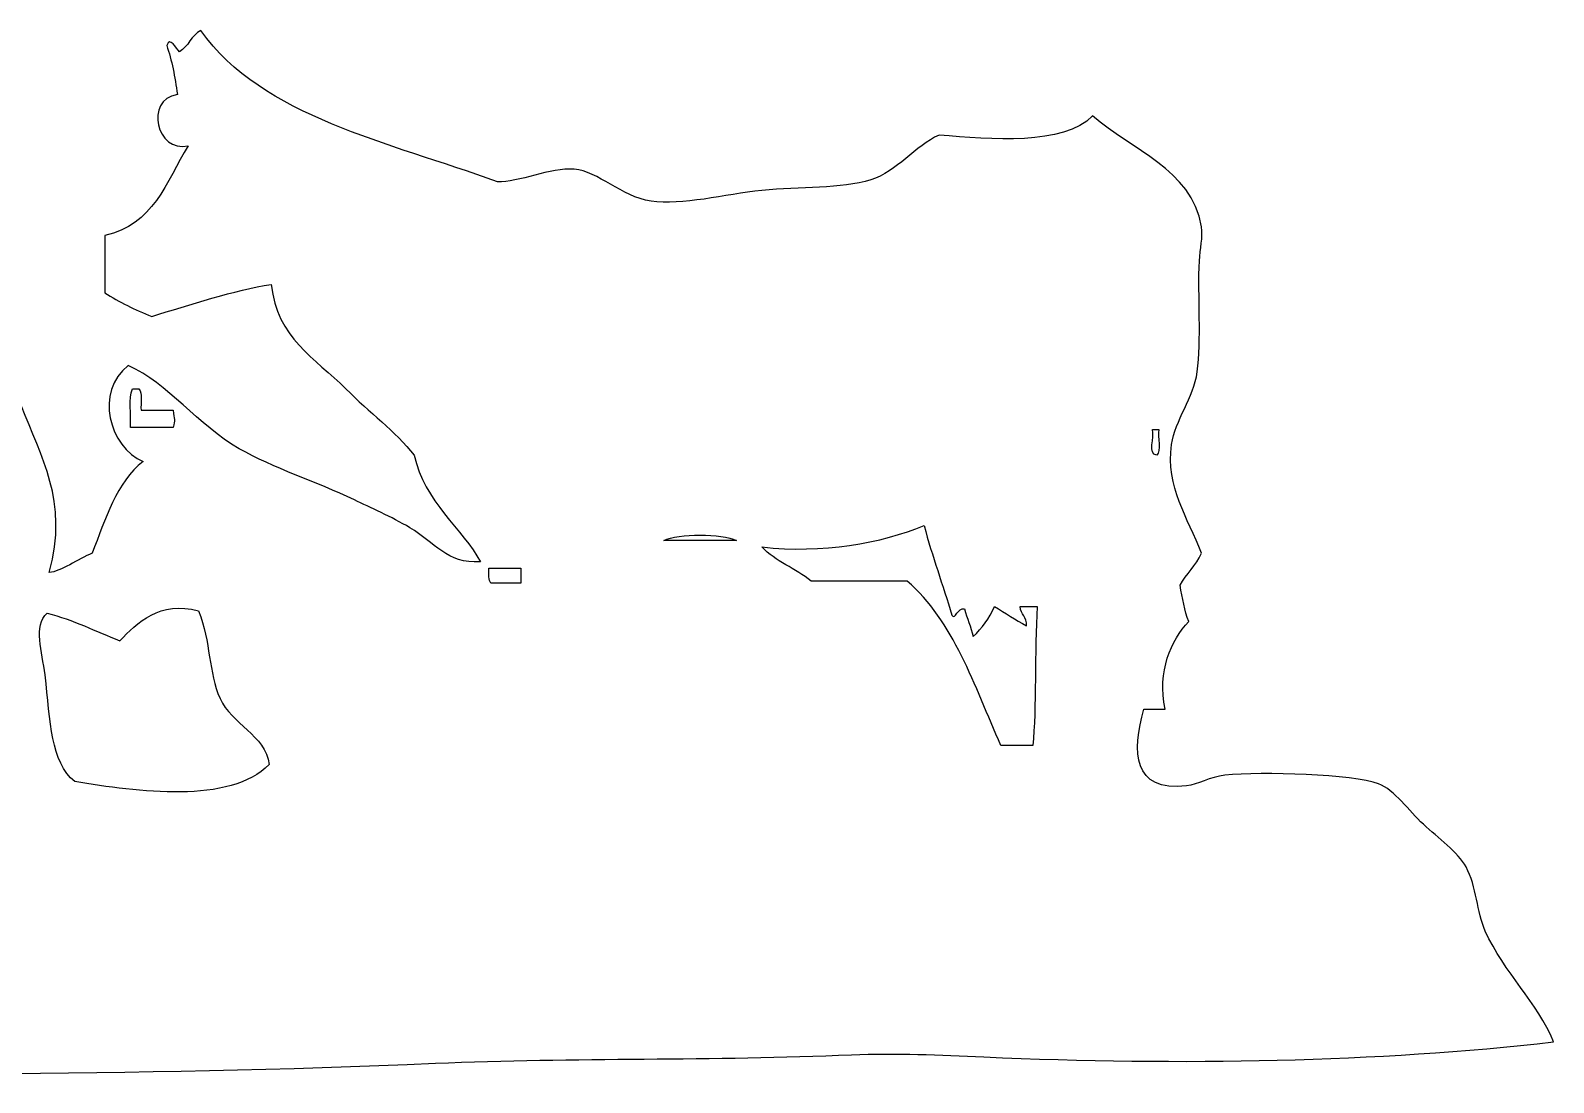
# Model space of a CAD drawing. Header units: centimetres. Extents: x -66 to 65, y -66 to 66.
# Drawn here: x -49.73 to -42.81, y 43.79 to 48.57 of the extents above; entities that cross this region are included whole.
import ezdxf

# ---------------------------------------------------------------- set-up
doc = ezdxf.new("R2010")
doc.units = ezdxf.units.CM
doc.header["$MEASUREMENT"] = 0
doc.layers.add('Layer 1', color=7, linetype='Continuous')

msp = doc.modelspace()

# ---------------------------------------------------------------- linework, layer by layer
at = {"layer": 'Layer 1'}
for points, knots in [([(-44.90277, 48.18117), (-44.72613, 48.02382), (-44.45385, 47.94307), (-44.40824, 47.67693), (-44.40824, 47.67693), (-44.39998, 47.62886), (-44.41541, 47.57689), (-44.4179, 47.52175), (-44.4179, 47.52175), (-44.42515, 47.36223), (-44.40819, 47.15967), (-44.42764, 47.01751), (-44.42764, 47.01751), (-44.44354, 46.90123), (-44.52863, 46.79703), (-44.54398, 46.68781), (-44.54398, 46.68781), (-44.57126, 46.49361), (-44.47008, 46.35719), (-44.40825, 46.19328), (-44.40825, 46.19328), (-44.43288, 46.13711), (-44.47715, 46.1006), (-44.50522, 46.04781), (-44.50522, 46.04781), (-44.49562, 45.98952), (-44.48445, 45.93282), (-44.46643, 45.88295), (-44.46643, 45.88295), (-44.54633, 45.79651), (-44.61015, 45.65832), (-44.57308, 45.48539), (-44.57308, 45.48539), (-44.60541, 45.48539), (-44.63772, 45.48539), (-44.67005, 45.48539), (-44.67005, 45.48539), (-44.72418, 45.29047), (-44.72154, 45.10942), (-44.47608, 45.13627), (-44.47608, 45.13627), (-44.42674, 45.14169), (-44.36964, 45.17776), (-44.30156, 45.18477), (-44.30156, 45.18477), (-44.1326, 45.20221), (-43.71786, 45.18914), (-43.60335, 45.14596), (-43.60335, 45.14596), (-43.53062, 45.11858), (-43.46611, 45.02274), (-43.3997, 44.96173), (-43.3997, 44.96173), (-43.33244, 44.8999), (-43.24275, 44.83499), (-43.20573, 44.76779), (-43.20573, 44.76779), (-43.15633, 44.67796), (-43.15768, 44.56438), (-43.1185, 44.47685), (-43.1185, 44.47685), (-43.03206, 44.28402), (-42.8803, 44.15488), (-42.80817, 43.97261), (-42.80817, 43.97261), (-43.60618, 43.88236), (-44.49531, 43.86508), (-45.3973, 43.90472), (-45.3973, 43.90472), (-45.5965, 43.9135), (-45.79611, 43.92332), (-45.99851, 43.91443), (-45.99851, 43.91443), (-46.62454, 43.88689), (-47.25785, 43.9034), (-47.88946, 43.87564), (-47.88946, 43.87564), (-49.26275, 43.81526), (-50.62565, 43.83656), (-51.96224, 43.78835), (-51.96224, 43.78835), (-52.00624, 43.99877), (-51.9765, 44.24722), (-51.87495, 44.37017), (-51.87495, 44.37017), (-51.69956, 44.42428), (-51.53893, 44.49315), (-51.361, 44.54472), (-51.361, 44.54472), (-51.34687, 44.58557), (-51.32811, 44.62174), (-51.32221, 44.67077), (-51.32221, 44.67077), (-51.28313, 44.70887), (-51.28758, 44.63788), (-51.25434, 44.64169), (-51.25434, 44.64169), (-51.20232, 44.64762), (-51.09929, 44.86701), (-50.95372, 44.79684), (-50.95372, 44.79684), (-50.9347, 44.81015), (-50.94851, 44.85627), (-50.93433, 44.87442), (-50.93433, 44.87442), (-50.82355, 44.85079), (-50.70941, 44.87331), (-50.69189, 44.97139), (-50.69189, 44.97139), (-50.52668, 44.83542), (-50.2974, 44.9734), (-50.27491, 45.16536), (-50.27491, 45.16536), (-50.25181, 45.36255), (-50.40445, 45.64484), (-50.31372, 45.82475), (-50.31372, 45.82475), (-50.32452, 45.84952), (-50.38873, 45.82086), (-50.40098, 45.84414), (-50.40098, 45.84414), (-50.49036, 46.08769), (-50.60934, 46.30166), (-50.70157, 46.54232), (-50.70157, 46.54232), (-50.86966, 46.54232), (-51.03775, 46.54232), (-51.20587, 46.54232), (-51.20587, 46.54232), (-51.27932, 46.6976), (-51.17491, 46.83781), (-51.02161, 46.85265), (-51.02161, 46.85265), (-51.05365, 46.937), (-51.11083, 47.04781), (-51.11855, 47.12417), (-51.11855, 47.12417), (-51.07439, 47.18341), (-50.97959, 47.19204), (-50.92461, 47.24053), (-50.92461, 47.24053), (-50.718, 47.10406), (-50.44503, 46.85464), (-50.11006, 46.99812), (-50.11006, 46.99812), (-49.99253, 46.95724), (-49.88556, 46.90583), (-49.77063, 46.86234), (-49.77063, 46.86234), (-49.68342, 46.62988), (-49.55574, 46.4344), (-49.64458, 46.10598), (-49.64458, 46.10598), (-49.59275, 46.10921), (-49.51324, 46.1685), (-49.45061, 46.19327), (-49.45061, 46.19327), (-49.38883, 46.34808), (-49.34105, 46.51686), (-49.21788, 46.61025), (-49.21788, 46.61025), (-49.37195, 46.67499), (-49.44129, 46.92868), (-49.28577, 47.0466), (-49.28577, 47.0466), (-49.10625, 46.96709), (-48.96801, 46.77482), (-48.78153, 46.66846), (-48.78153, 46.66846), (-48.6272, 46.58038), (-48.43117, 46.51908), (-48.25787, 46.43573), (-48.25787, 46.43573), (-48.18574, 46.40099), (-48.09023, 46.35927), (-48.00572, 46.30966), (-48.00572, 46.30966), (-47.89425, 46.24415), (-47.83816, 46.14445), (-47.68573, 46.15451), (-47.68573, 46.15451), (-47.76148, 46.30175), (-47.94256, 46.42777), (-47.98632, 46.63936), (-47.98632, 46.63936), (-48.07321, 46.74821), (-48.18989, 46.83322), (-48.29665, 46.93998), (-48.29665, 46.93998), (-48.43741, 47.08071), (-48.61023, 47.17138), (-48.63606, 47.41512), (-48.63606, 47.41512), (-48.8018, 47.38983), (-49.00783, 47.32167), (-49.17909, 47.26968), (-49.17909, 47.26968), (-49.25611, 47.29934), (-49.32607, 47.33604), (-49.39242, 47.37633), (-49.39242, 47.37633), (-49.39242, 47.46362), (-49.39242, 47.5509), (-49.39242, 47.63816), (-49.39242, 47.63816), (-49.17467, 47.68221), (-49.11167, 47.88105), (-49.01425, 48.04546), (-49.01425, 48.04546), (-49.15593, 48.01035), (-49.21533, 48.25408), (-49.06272, 48.27819), (-49.06272, 48.27819), (-49.07373, 48.35772), (-49.08791, 48.43403), (-49.11122, 48.50123), (-49.11122, 48.50123), (-49.09521, 48.54555), (-49.07008, 48.48504), (-49.05304, 48.47213), (-49.05304, 48.47213), (-49.01195, 48.49568), (-48.99957, 48.54796), (-48.95607, 48.56913), (-48.95607, 48.56913), (-48.67376, 48.17265), (-48.10361, 48.06401), (-47.60818, 47.88063), (-47.60818, 47.88063), (-47.51232, 47.87775), (-47.36738, 47.94749), (-47.25909, 47.93881), (-47.25909, 47.93881), (-47.15016, 47.93008), (-47.04467, 47.81305), (-46.91, 47.79337), (-46.91, 47.79337), (-46.76863, 47.77268), (-46.57726, 47.82425), (-46.40573, 47.84184), (-46.40573, 47.84184), (-46.23206, 47.85967), (-46.04619, 47.84835), (-45.9112, 47.89034), (-45.9112, 47.89034), (-45.79153, 47.92757), (-45.70932, 48.04536), (-45.6009, 48.09396), (-45.6009, 48.09396), (-45.36536, 48.07412), (-45.03527, 48.04449), (-44.90277, 48.18117)], [0, 0, 0, 0, 0.015625, 0.015625, 0.015625, 0.015625, 0.03125, 0.03125, 0.03125, 0.03125, 0.046875, 0.046875, 0.046875, 0.046875, 0.0625, 0.0625, 0.0625, 0.0625, 0.078125, 0.078125, 0.078125, 0.078125, 0.09375, 0.09375, 0.09375, 0.09375, 0.109375, 0.109375, 0.109375, 0.109375, 0.125, 0.125, 0.125, 0.125, 0.140625, 0.140625, 0.140625, 0.140625, 0.15625, 0.15625, 0.15625, 0.15625, 0.171875, 0.171875, 0.171875, 0.171875, 0.1875, 0.1875, 0.1875, 0.1875, 0.203125, 0.203125, 0.203125, 0.203125, 0.21875, 0.21875, 0.21875, 0.21875, 0.234375, 0.234375, 0.234375, 0.234375, 0.25, 0.25, 0.25, 0.25, 0.265625, 0.265625, 0.265625, 0.265625, 0.28125, 0.28125, 0.28125, 0.28125, 0.296875, 0.296875, 0.296875, 0.296875, 0.3125, 0.3125, 0.3125, 0.3125, 0.328125, 0.328125, 0.328125, 0.328125, 0.34375, 0.34375, 0.34375, 0.34375, 0.359375, 0.359375, 0.359375, 0.359375, 0.375, 0.375, 0.375, 0.375, 0.390625, 0.390625, 0.390625, 0.390625, 0.40625, 0.40625, 0.40625, 0.40625, 0.421875, 0.421875, 0.421875, 0.421875, 0.4375, 0.4375, 0.4375, 0.4375, 0.453125, 0.453125, 0.453125, 0.453125, 0.46875, 0.46875, 0.46875, 0.46875, 0.484375, 0.484375, 0.484375, 0.484375, 0.5, 0.5, 0.5, 0.5, 0.515625, 0.515625, 0.515625, 0.515625, 0.53125, 0.53125, 0.53125, 0.53125, 0.546875, 0.546875, 0.546875, 0.546875, 0.5625, 0.5625, 0.5625, 0.5625, 0.578125, 0.578125, 0.578125, 0.578125, 0.59375, 0.59375, 0.59375, 0.59375, 0.609375, 0.609375, 0.609375, 0.609375, 0.625, 0.625, 0.625, 0.625, 0.640625, 0.640625, 0.640625, 0.640625, 0.65625, 0.65625, 0.65625, 0.65625, 0.671875, 0.671875, 0.671875, 0.671875, 0.6875, 0.6875, 0.6875, 0.6875, 0.703125, 0.703125, 0.703125, 0.703125, 0.71875, 0.71875, 0.71875, 0.71875, 0.734375, 0.734375, 0.734375, 0.734375, 0.75, 0.75, 0.75, 0.75, 0.765625, 0.765625, 0.765625, 0.765625, 0.78125, 0.78125, 0.78125, 0.78125, 0.796875, 0.796875, 0.796875, 0.796875, 0.8125, 0.8125, 0.8125, 0.8125, 0.828125, 0.828125, 0.828125, 0.828125, 0.84375, 0.84375, 0.84375, 0.84375, 0.859375, 0.859375, 0.859375, 0.859375, 0.875, 0.875, 0.875, 0.875, 0.890625, 0.890625, 0.890625, 0.890625, 0.90625, 0.90625, 0.90625, 0.90625, 0.921875, 0.921875, 0.921875, 0.921875, 0.9375, 0.9375, 0.9375, 0.9375, 0.953125, 0.953125, 0.953125, 0.953125, 0.96875, 0.96875, 0.96875, 0.96875, 1, 1, 1, 1]), ([(-49.27614, 46.76538), (-49.2115, 46.76538), (-49.14686, 46.76538), (-49.0822, 46.76538), (-49.0822, 46.76538), (-49.07246, 46.79832), (-49.07588, 46.80213), (-49.0822, 46.84298), (-49.0822, 46.84298), (-49.1307, 46.84298), (-49.17917, 46.84298), (-49.22767, 46.84298), (-49.22767, 46.84298), (-49.23032, 46.87589), (-49.22016, 46.92159), (-49.23738, 46.93995), (-49.23738, 46.93995), (-49.24706, 46.93995), (-49.25675, 46.93995), (-49.26646, 46.93995), (-49.26646, 46.93995), (-49.28707, 46.89913), (-49.27114, 46.82182), (-49.27614, 46.76538)], [0, 0, 0, 0, 0.1428571, 0.1428571, 0.1428571, 0.1428571, 0.2857143, 0.2857143, 0.2857143, 0.2857143, 0.4285714, 0.4285714, 0.4285714, 0.4285714, 0.5714286, 0.5714286, 0.5714286, 0.5714286, 0.7142857, 0.7142857, 0.7142857, 0.7142857, 1, 1, 1, 1]), ([(-44.6118, 46.63931), (-44.5896, 46.65907), (-44.60833, 46.71985), (-44.60212, 46.75567), (-44.60212, 46.75567), (-44.6118, 46.75567), (-44.62151, 46.75567), (-44.6312, 46.75567), (-44.6312, 46.75567), (-44.62109, 46.72059), (-44.65321, 46.6432), (-44.6118, 46.63931)], [0, 0, 0, 0, 0.25, 0.25, 0.25, 0.25, 0.5, 0.5, 0.5, 0.5, 1, 1, 1, 1]), ([(-45.66879, 46.31932), (-45.86112, 46.23971), (-46.13411, 46.19047), (-46.40579, 46.22238), (-46.40579, 46.22238), (-46.34586, 46.15623), (-46.25199, 46.12406), (-46.18275, 46.0672), (-46.18275, 46.0672), (-46.03733, 46.0672), (-45.89187, 46.0672), (-45.74637, 46.0672), (-45.74637, 46.0672), (-45.53478, 45.88768), (-45.44133, 45.59), (-45.31973, 45.32052), (-45.31973, 45.32052), (-45.27123, 45.32052), (-45.22276, 45.32052), (-45.17424, 45.32052), (-45.17424, 45.32052), (-45.15863, 45.48448), (-45.16643, 45.751), (-45.15485, 45.95084), (-45.15485, 45.95084), (-45.18073, 45.95084), (-45.20658, 45.95084), (-45.23243, 45.95084), (-45.23243, 45.95084), (-45.23105, 45.9134), (-45.19967, 45.90602), (-45.20335, 45.86355), (-45.20335, 45.86355), (-45.255, 45.88943), (-45.2981, 45.92395), (-45.34879, 45.95084), (-45.34879, 45.95084), (-45.37361, 45.89806), (-45.40583, 45.85273), (-45.44579, 45.81508), (-45.44579, 45.81508), (-45.45539, 45.8604), (-45.47497, 45.8958), (-45.48458, 45.94115), (-45.48458, 45.94115), (-45.51675, 45.94991), (-45.52668, 45.88725), (-45.54276, 45.91205), (-45.54276, 45.91205), (-45.58322, 46.04937), (-45.63185, 46.17851), (-45.66879, 46.31932)], [0, 0, 0, 0, 0.0714286, 0.0714286, 0.0714286, 0.0714286, 0.1428571, 0.1428571, 0.1428571, 0.1428571, 0.2142857, 0.2142857, 0.2142857, 0.2142857, 0.2857143, 0.2857143, 0.2857143, 0.2857143, 0.3571429, 0.3571429, 0.3571429, 0.3571429, 0.4285714, 0.4285714, 0.4285714, 0.4285714, 0.5, 0.5, 0.5, 0.5, 0.5714286, 0.5714286, 0.5714286, 0.5714286, 0.6428571, 0.6428571, 0.6428571, 0.6428571, 0.7142857, 0.7142857, 0.7142857, 0.7142857, 0.7857143, 0.7857143, 0.7857143, 0.7857143, 0.8571429, 0.8571429, 0.8571429, 0.8571429, 1, 1, 1, 1]), ([(-46.85187, 46.25143), (-46.74199, 46.25143), (-46.63205, 46.25143), (-46.52217, 46.25143), (-46.52217, 46.25143), (-46.58785, 46.28361), (-46.7862, 46.28361), (-46.85187, 46.25143)], [0, 0, 0, 0, 0.3333333, 0.3333333, 0.3333333, 0.3333333, 1, 1, 1, 1]), ([(-47.63734, 46.05752), (-47.5921, 46.05752), (-47.54685, 46.05752), (-47.50158, 46.05752), (-47.50158, 46.05752), (-47.50158, 46.08012), (-47.50158, 46.10276), (-47.50158, 46.12541), (-47.50158, 46.12541), (-47.55005, 46.12541), (-47.59855, 46.12541), (-47.64702, 46.12541), (-47.64702, 46.12541), (-47.64695, 46.09964), (-47.6507, 46.07001), (-47.63734, 46.05752)], [0, 0, 0, 0, 0.2, 0.2, 0.2, 0.2, 0.4, 0.4, 0.4, 0.4, 0.6, 0.6, 0.6, 0.6, 1, 1, 1, 1]), ([(-49.32467, 45.79569), (-49.43349, 45.83876), (-49.53396, 45.8902), (-49.65437, 45.92174), (-49.65437, 45.92174), (-49.71906, 45.8629), (-49.67675, 45.74764), (-49.66405, 45.64051), (-49.66405, 45.64051), (-49.63865, 45.4263), (-49.63918, 45.24514), (-49.52829, 45.15566), (-49.52829, 45.15566), (-49.24754, 45.10854), (-48.82106, 45.05221), (-48.64583, 45.23324), (-48.64583, 45.23324), (-48.663, 45.36934), (-48.81609, 45.41519), (-48.8689, 45.53386), (-48.8689, 45.53386), (-48.92123, 45.65155), (-48.91076, 45.78932), (-48.9659, 45.93145), (-48.9659, 45.93145), (-49.14242, 45.98039), (-49.24617, 45.87676), (-49.32467, 45.79569)], [0, 0, 0, 0, 0.125, 0.125, 0.125, 0.125, 0.25, 0.25, 0.25, 0.25, 0.375, 0.375, 0.375, 0.375, 0.5, 0.5, 0.5, 0.5, 0.625, 0.625, 0.625, 0.625, 0.75, 0.75, 0.75, 0.75, 1, 1, 1, 1])]:
    msp.add_open_spline(points, degree=3, knots=knots, dxfattribs=at)

doc.saveas('drawing.dxf')
